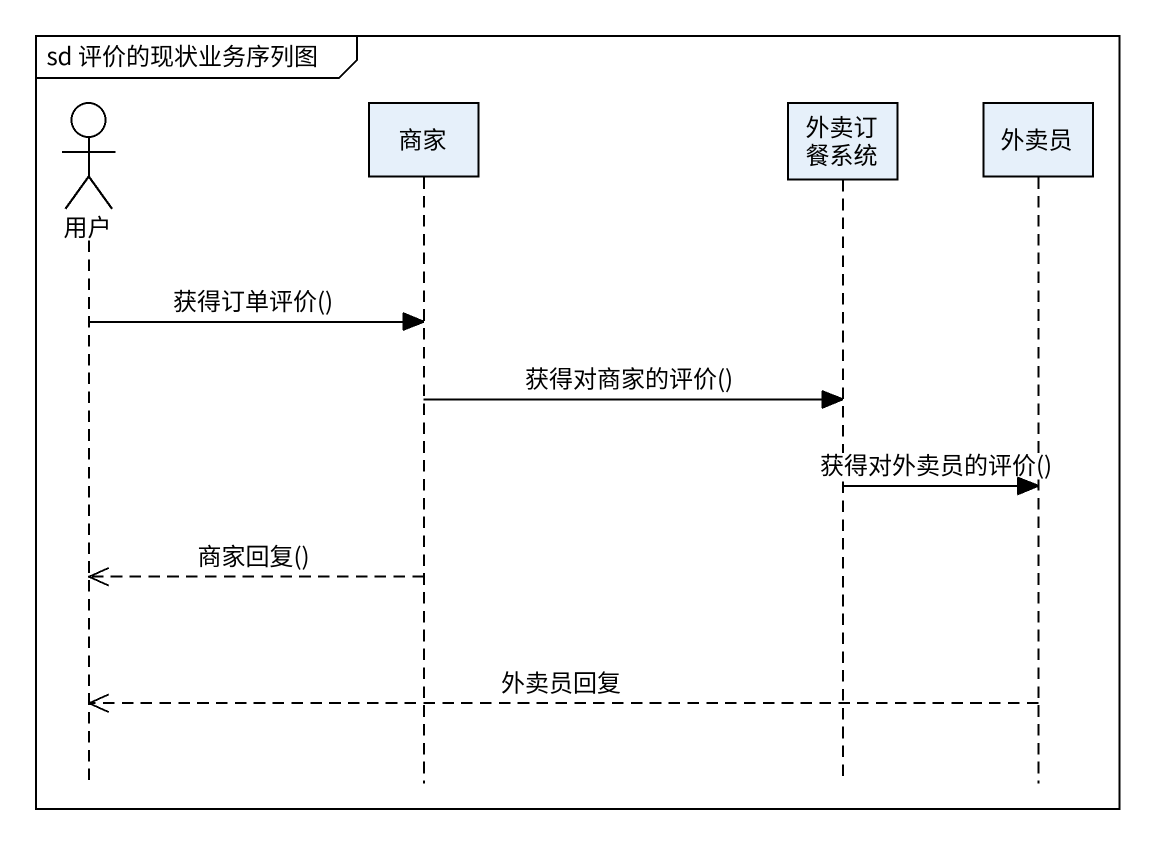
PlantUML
@startuml
mainframe sd 评价的现状业务序列图
hide footbox
actor 用户
participant 商家
participant 外卖订餐系统
participant 外卖员

用户 -> 商家 : 获得订单评价()
商家 -> 外卖订餐系统 : 获得对商家的评价()
外卖订餐系统 -> 外卖员 : 获得对外卖员的评价()
商家 -->> 用户 : 商家回复()
外卖员 -->> 用户 : 外卖员回复
@enduml
